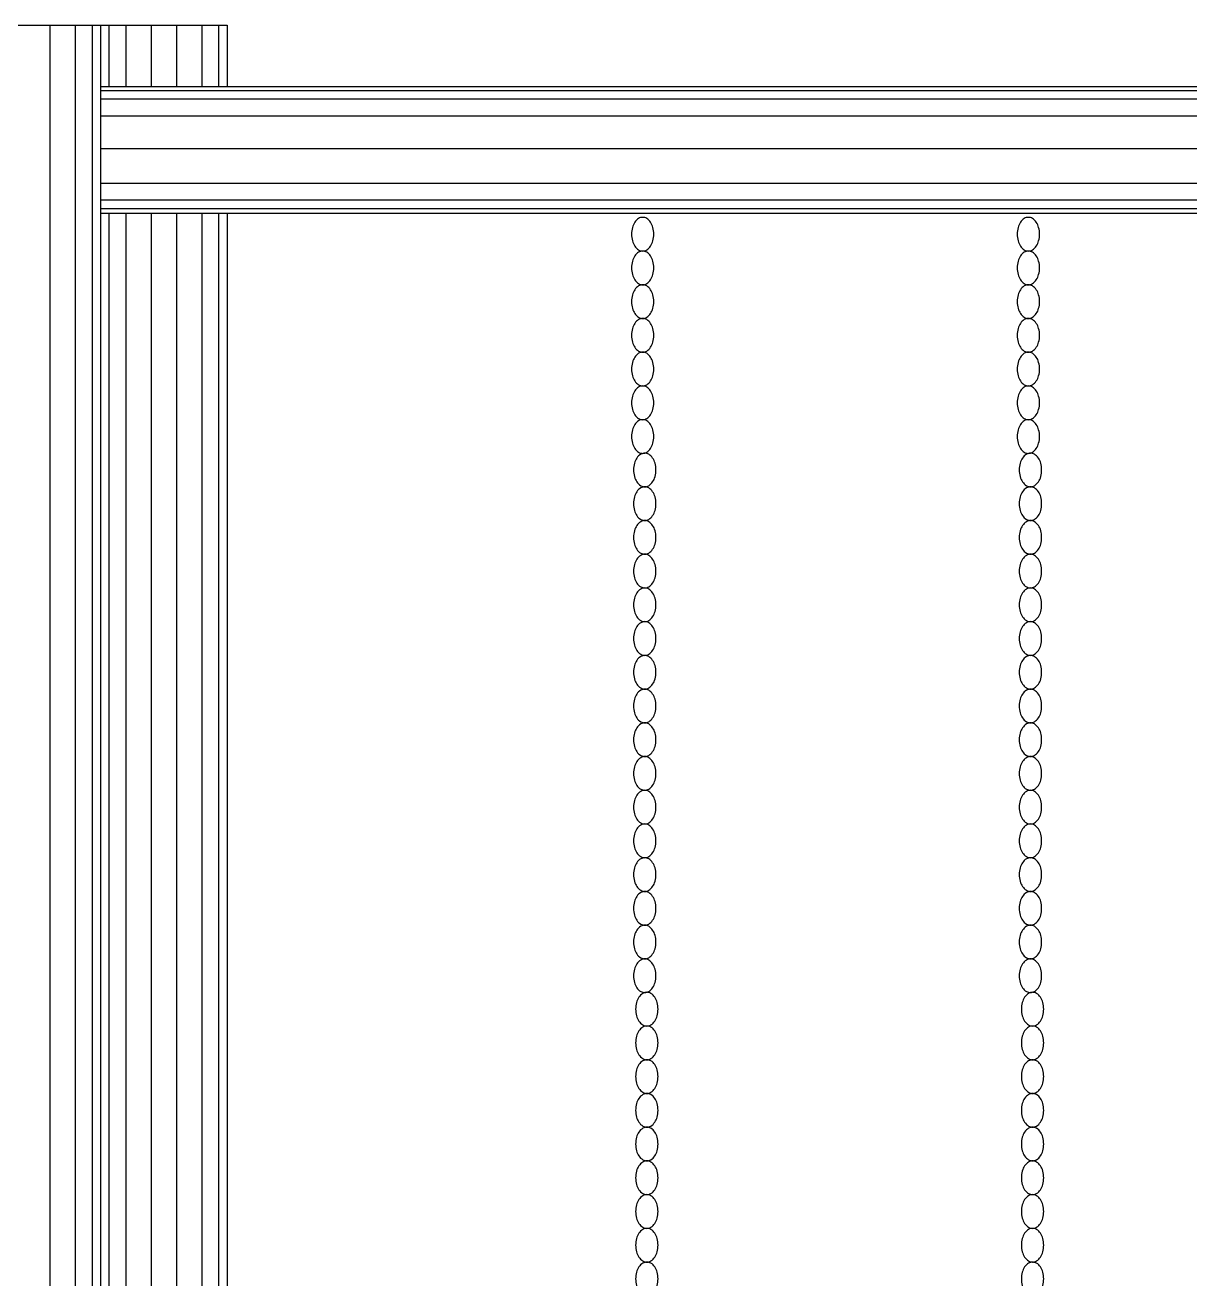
# Model space of a CAD drawing. Header units: millimetres. Extents: x 490 to 675, y -160 to -87.
# Drawn here: x 587.391 to 588.773, y -153.017 to -151.53 of the extents above; entities that cross this region are included whole.
import ezdxf

# ---------------------------------------------------------------- set-up
doc = ezdxf.new("R2010")
doc.units = ezdxf.units.MM
doc.header["$LTSCALE"] = 2.5
for name, color, linetype in [('ARQ_HAT', 8, 'Continuous'), ('ARQ_VISTA00', 8, 'Continuous'), ('ARQ_VISTA02', 2, 'Continuous')]:
    doc.layers.add(name, color=color, linetype=linetype)

msp = doc.modelspace()

# ---------------------------------------------------------------- linework, layer by layer
at = {"layer": 'ARQ_HAT'}
for p, q in [((587.4207, -151.5295), (587.4207, -154.3639)), ((587.4507, -151.5295), (587.4507, -154.3639)), ((587.4707, -151.5295), (587.4707, -154.3639)), ((587.4907, -151.5295), (587.4907, -151.6024)), ((587.5107, -151.5295), (587.5107, -151.6024)), ((587.5407, -151.5295), (587.5407, -151.6024)), ((587.5707, -151.5295), (587.5707, -151.6024)), ((587.6007, -151.5295), (587.6007, -151.6024)), ((587.6207, -151.5295), (587.6207, -151.6024)), ((590.1903, -151.6074), (587.4808, -151.6074)), ((590.1903, -151.6174), (587.4808, -151.6174)), ((590.1903, -151.6374), (587.4808, -151.6374)), ((590.1903, -151.6764), (587.4808, -151.6764)), ((590.1903, -151.7174), (587.4808, -151.7174)), ((590.1903, -151.7374), (587.4808, -151.7374)), ((590.1903, -151.7474), (587.4808, -151.7474)), ((587.4907, -151.7529), (587.4907, -154.3639)), ((587.5107, -151.7529), (587.5107, -154.3639)), ((587.5407, -151.7529), (587.5407, -154.3639)), ((587.5707, -151.7529), (587.5707, -154.3639)), ((587.6007, -151.7529), (587.6007, -154.3639)), ((587.6207, -151.7529), (587.6207, -154.3639))]:
    msp.add_line(p, q, dxfattribs=at)
at = {"layer": 'ARQ_VISTA00'}
for points in [[(588.1236, -151.7976, 0.140422), (588.1284, -151.7962, 0.107133), (588.133, -151.7917, 0.079572), (588.1358, -151.7855, 0.067159), (588.1369, -151.7776, 0.067159), (588.1358, -151.7696, 0.079572), (588.133, -151.7634, 0.107133), (588.1284, -151.7589, 0.140422), (588.1236, -151.7576, 0.140422), (588.1189, -151.7589, 0.107133), (588.1143, -151.7634, 0.079572), (588.1115, -151.7696, 0.067159), (588.1104, -151.7776, 0.067159), (588.1115, -151.7855, 0.079572), (588.1143, -151.7917, 0.107133), (588.1189, -151.7962, 0.140422)], [(588.5811, -151.7976, 0.140422), (588.5859, -151.7962, 0.107133), (588.5905, -151.7917, 0.079572), (588.5933, -151.7855, 0.067159), (588.5944, -151.7776, 0.067159), (588.5933, -151.7696, 0.079572), (588.5905, -151.7634, 0.107133), (588.5859, -151.7589, 0.140422), (588.5811, -151.7576, 0.140422), (588.5763, -151.7589, 0.107133), (588.5717, -151.7634, 0.079572), (588.5689, -151.7696, 0.067159), (588.5678, -151.7776, 0.067159), (588.5689, -151.7855, 0.079572), (588.5717, -151.7917, 0.107133), (588.5763, -151.7962, 0.140422)], [(588.1236, -151.8376, 0.140422), (588.1284, -151.8362, 0.107133), (588.133, -151.8317, 0.079572), (588.1358, -151.8255, 0.067159), (588.1369, -151.8176, 0.067159), (588.1358, -151.8096, 0.079572), (588.133, -151.8034, 0.107133), (588.1284, -151.7989, 0.140422), (588.1236, -151.7976, 0.140422), (588.1189, -151.7989, 0.107133), (588.1143, -151.8034, 0.079572), (588.1115, -151.8096, 0.067159), (588.1104, -151.8176, 0.067159), (588.1115, -151.8255, 0.079572), (588.1143, -151.8317, 0.107133), (588.1189, -151.8362, 0.140422)], [(588.5811, -151.8376, 0.140422), (588.5859, -151.8362, 0.107133), (588.5905, -151.8317, 0.079572), (588.5933, -151.8255, 0.067159), (588.5944, -151.8176, 0.067159), (588.5933, -151.8096, 0.079572), (588.5905, -151.8034, 0.107133), (588.5859, -151.7989, 0.140422), (588.5811, -151.7976, 0.140422), (588.5763, -151.7989, 0.107133), (588.5717, -151.8034, 0.079572), (588.5689, -151.8096, 0.067159), (588.5678, -151.8176, 0.067159), (588.5689, -151.8255, 0.079572), (588.5717, -151.8317, 0.107133), (588.5763, -151.8362, 0.140422)], [(588.1236, -151.8776, 0.140422), (588.1284, -151.8762, 0.107133), (588.133, -151.8717, 0.079572), (588.1358, -151.8655, 0.067159), (588.1369, -151.8576, 0.067159), (588.1358, -151.8496, 0.079572), (588.133, -151.8434, 0.107133), (588.1284, -151.8389, 0.140422), (588.1236, -151.8376, 0.140422), (588.1189, -151.8389, 0.107133), (588.1143, -151.8434, 0.079572), (588.1115, -151.8496, 0.067159), (588.1104, -151.8576, 0.067159), (588.1115, -151.8655, 0.079572), (588.1143, -151.8717, 0.107133), (588.1189, -151.8762, 0.140422)], [(588.5811, -151.8776, 0.140422), (588.5859, -151.8762, 0.107133), (588.5905, -151.8717, 0.079572), (588.5933, -151.8655, 0.067159), (588.5944, -151.8576, 0.067159), (588.5933, -151.8496, 0.079572), (588.5905, -151.8434, 0.107133), (588.5859, -151.8389, 0.140422), (588.5811, -151.8376, 0.140422), (588.5763, -151.8389, 0.107133), (588.5717, -151.8434, 0.079572), (588.5689, -151.8496, 0.067159), (588.5678, -151.8576, 0.067159), (588.5689, -151.8655, 0.079572), (588.5717, -151.8717, 0.107133), (588.5763, -151.8762, 0.140422)], [(588.1236, -151.9176, 0.140422), (588.1284, -151.9162, 0.107133), (588.133, -151.9117, 0.079572), (588.1358, -151.9055, 0.067159), (588.1369, -151.8976, 0.067159), (588.1358, -151.8896, 0.079572), (588.133, -151.8834, 0.107133), (588.1284, -151.8789, 0.140422), (588.1236, -151.8776, 0.140422), (588.1189, -151.8789, 0.107133), (588.1143, -151.8834, 0.079572), (588.1115, -151.8896, 0.067159), (588.1104, -151.8976, 0.067159), (588.1115, -151.9055, 0.079572), (588.1143, -151.9117, 0.107133), (588.1189, -151.9162, 0.140422)], [(588.5811, -151.9176, 0.140422), (588.5859, -151.9162, 0.107133), (588.5905, -151.9117, 0.079572), (588.5933, -151.9055, 0.067159), (588.5944, -151.8976, 0.067159), (588.5933, -151.8896, 0.079572), (588.5905, -151.8834, 0.107133), (588.5859, -151.8789, 0.140422), (588.5811, -151.8776, 0.140422), (588.5763, -151.8789, 0.107133), (588.5717, -151.8834, 0.079572), (588.5689, -151.8896, 0.067159), (588.5678, -151.8976, 0.067159), (588.5689, -151.9055, 0.079572), (588.5717, -151.9117, 0.107133), (588.5763, -151.9162, 0.140422)], [(588.1236, -151.9576, 0.140422), (588.1284, -151.9562, 0.107133), (588.133, -151.9517, 0.079572), (588.1358, -151.9455, 0.067159), (588.1369, -151.9376, 0.067159), (588.1358, -151.9296, 0.079572), (588.133, -151.9234, 0.107133), (588.1284, -151.9189, 0.140422), (588.1236, -151.9176, 0.140422), (588.1189, -151.9189, 0.107133), (588.1143, -151.9234, 0.079572), (588.1115, -151.9296, 0.067159), (588.1104, -151.9376, 0.067159), (588.1115, -151.9455, 0.079572), (588.1143, -151.9517, 0.107133), (588.1189, -151.9562, 0.140422)], [(588.5811, -151.9576, 0.140422), (588.5859, -151.9562, 0.107133), (588.5905, -151.9517, 0.079572), (588.5933, -151.9455, 0.067159), (588.5944, -151.9376, 0.067159), (588.5933, -151.9296, 0.079572), (588.5905, -151.9234, 0.107133), (588.5859, -151.9189, 0.140422), (588.5811, -151.9176, 0.140422), (588.5763, -151.9189, 0.107133), (588.5717, -151.9234, 0.079572), (588.5689, -151.9296, 0.067159), (588.5678, -151.9376, 0.067159), (588.5689, -151.9455, 0.079572), (588.5717, -151.9517, 0.107133), (588.5763, -151.9562, 0.140422)], [(588.1236, -151.9976, 0.140422), (588.1284, -151.9962, 0.107133), (588.133, -151.9917, 0.079572), (588.1358, -151.9855, 0.067159), (588.1369, -151.9776, 0.067159), (588.1358, -151.9696, 0.079572), (588.133, -151.9634, 0.107133), (588.1284, -151.9589, 0.140422), (588.1236, -151.9576, 0.140422), (588.1189, -151.9589, 0.107133), (588.1143, -151.9634, 0.079572), (588.1115, -151.9696, 0.067159), (588.1104, -151.9776, 0.067159), (588.1115, -151.9855, 0.079572), (588.1143, -151.9917, 0.107133), (588.1189, -151.9962, 0.140422)], [(588.5811, -151.9976, 0.140422), (588.5859, -151.9962, 0.107133), (588.5905, -151.9917, 0.079572), (588.5933, -151.9855, 0.067159), (588.5944, -151.9776, 0.067159), (588.5933, -151.9696, 0.079572), (588.5905, -151.9634, 0.107133), (588.5859, -151.9589, 0.140422), (588.5811, -151.9576, 0.140422), (588.5763, -151.9589, 0.107133), (588.5717, -151.9634, 0.079572), (588.5689, -151.9696, 0.067159), (588.5678, -151.9776, 0.067159), (588.5689, -151.9855, 0.079572), (588.5717, -151.9917, 0.107133), (588.5763, -151.9962, 0.140422)], [(588.1236, -152.0376, 0.140422), (588.1284, -152.0362, 0.107133), (588.133, -152.0317, 0.079572), (588.1358, -152.0255, 0.067159), (588.1369, -152.0176, 0.067159), (588.1358, -152.0096, 0.079572), (588.133, -152.0034, 0.107133), (588.1284, -151.9989, 0.140422), (588.1236, -151.9976, 0.140422), (588.1189, -151.9989, 0.107133), (588.1143, -152.0034, 0.079572), (588.1115, -152.0096, 0.067159), (588.1104, -152.0176, 0.067159), (588.1115, -152.0255, 0.079572), (588.1143, -152.0317, 0.107133), (588.1189, -152.0362, 0.140422)], [(588.5811, -152.0376, 0.140422), (588.5859, -152.0362, 0.107133), (588.5905, -152.0317, 0.079572), (588.5933, -152.0255, 0.067159), (588.5944, -152.0176, 0.067159), (588.5933, -152.0096, 0.079572), (588.5905, -152.0034, 0.107133), (588.5859, -151.9989, 0.140422), (588.5811, -151.9976, 0.140422), (588.5763, -151.9989, 0.107133), (588.5717, -152.0034, 0.079572), (588.5689, -152.0096, 0.067159), (588.5678, -152.0176, 0.067159), (588.5689, -152.0255, 0.079572), (588.5717, -152.0317, 0.107133), (588.5763, -152.0362, 0.140422)], [(588.1261, -152.0772, 0.140422), (588.1309, -152.0759, 0.107133), (588.1355, -152.0714, 0.079572), (588.1383, -152.0652, 0.067159), (588.1394, -152.0572, 0.067159), (588.1383, -152.0493, 0.079572), (588.1355, -152.0431, 0.107133), (588.1309, -152.0386, 0.140422), (588.1261, -152.0372, 0.140422), (588.1214, -152.0386, 0.107133), (588.1167, -152.0431, 0.079572), (588.1139, -152.0493, 0.067159), (588.1129, -152.0572, 0.067159), (588.1139, -152.0652, 0.079572), (588.1167, -152.0714, 0.107133), (588.1214, -152.0759, 0.140422)], [(588.5836, -152.0772, 0.140422), (588.5883, -152.0759, 0.107133), (588.593, -152.0714, 0.079572), (588.5958, -152.0652, 0.067159), (588.5968, -152.0572, 0.067159), (588.5958, -152.0493, 0.079572), (588.593, -152.0431, 0.107133), (588.5883, -152.0386, 0.140422), (588.5836, -152.0372, 0.140422), (588.5788, -152.0386, 0.107133), (588.5742, -152.0431, 0.079572), (588.5714, -152.0493, 0.067159), (588.5703, -152.0572, 0.067159), (588.5714, -152.0652, 0.079572), (588.5742, -152.0714, 0.107133), (588.5788, -152.0759, 0.140422)], [(588.1261, -152.1172, 0.140422), (588.1309, -152.1159, 0.107133), (588.1355, -152.1114, 0.079572), (588.1383, -152.1052, 0.067159), (588.1394, -152.0972, 0.067159), (588.1383, -152.0893, 0.079572), (588.1355, -152.0831, 0.107133), (588.1309, -152.0786, 0.140422), (588.1261, -152.0772, 0.140422), (588.1214, -152.0786, 0.107133), (588.1167, -152.0831, 0.079572), (588.1139, -152.0893, 0.067159), (588.1129, -152.0972, 0.067159), (588.1139, -152.1052, 0.079572), (588.1167, -152.1114, 0.107133), (588.1214, -152.1159, 0.140422)], [(588.5836, -152.1172, 0.140422), (588.5883, -152.1159, 0.107133), (588.593, -152.1114, 0.079572), (588.5958, -152.1052, 0.067159), (588.5968, -152.0972, 0.067159), (588.5958, -152.0893, 0.079572), (588.593, -152.0831, 0.107133), (588.5883, -152.0786, 0.140422), (588.5836, -152.0772, 0.140422), (588.5788, -152.0786, 0.107133), (588.5742, -152.0831, 0.079572), (588.5714, -152.0893, 0.067159), (588.5703, -152.0972, 0.067159), (588.5714, -152.1052, 0.079572), (588.5742, -152.1114, 0.107133), (588.5788, -152.1159, 0.140422)], [(588.1261, -152.1572, 0.140422), (588.1309, -152.1559, 0.107133), (588.1355, -152.1514, 0.079572), (588.1383, -152.1452, 0.067159), (588.1394, -152.1372, 0.067159), (588.1383, -152.1293, 0.079572), (588.1355, -152.1231, 0.107133), (588.1309, -152.1186, 0.140422), (588.1261, -152.1172, 0.140422), (588.1214, -152.1186, 0.107133), (588.1167, -152.1231, 0.079572), (588.1139, -152.1293, 0.067159), (588.1129, -152.1372, 0.067159), (588.1139, -152.1452, 0.079572), (588.1167, -152.1514, 0.107133), (588.1214, -152.1559, 0.140422)], [(588.5836, -152.1572, 0.140422), (588.5883, -152.1559, 0.107133), (588.593, -152.1514, 0.079572), (588.5958, -152.1452, 0.067159), (588.5968, -152.1372, 0.067159), (588.5958, -152.1293, 0.079572), (588.593, -152.1231, 0.107133), (588.5883, -152.1186, 0.140422), (588.5836, -152.1172, 0.140422), (588.5788, -152.1186, 0.107133), (588.5742, -152.1231, 0.079572), (588.5714, -152.1293, 0.067159), (588.5703, -152.1372, 0.067159), (588.5714, -152.1452, 0.079572), (588.5742, -152.1514, 0.107133), (588.5788, -152.1559, 0.140422)], [(588.1261, -152.1972, 0.140422), (588.1309, -152.1959, 0.107133), (588.1355, -152.1914, 0.079572), (588.1383, -152.1852, 0.067159), (588.1394, -152.1772, 0.067159), (588.1383, -152.1693, 0.079572), (588.1355, -152.1631, 0.107133), (588.1309, -152.1586, 0.140422), (588.1261, -152.1572, 0.140422), (588.1214, -152.1586, 0.107133), (588.1167, -152.1631, 0.079572), (588.1139, -152.1693, 0.067159), (588.1129, -152.1772, 0.067159), (588.1139, -152.1852, 0.079572), (588.1167, -152.1914, 0.107133), (588.1214, -152.1959, 0.140422)], [(588.5836, -152.1972, 0.140422), (588.5883, -152.1959, 0.107133), (588.593, -152.1914, 0.079572), (588.5958, -152.1852, 0.067159), (588.5968, -152.1772, 0.067159), (588.5958, -152.1693, 0.079572), (588.593, -152.1631, 0.107133), (588.5883, -152.1586, 0.140422), (588.5836, -152.1572, 0.140422), (588.5788, -152.1586, 0.107133), (588.5742, -152.1631, 0.079572), (588.5714, -152.1693, 0.067159), (588.5703, -152.1772, 0.067159), (588.5714, -152.1852, 0.079572), (588.5742, -152.1914, 0.107133), (588.5788, -152.1959, 0.140422)], [(588.1261, -152.2372, 0.140422), (588.1309, -152.2359, 0.107133), (588.1355, -152.2314, 0.079572), (588.1383, -152.2252, 0.067159), (588.1394, -152.2172, 0.067159), (588.1383, -152.2093, 0.079572), (588.1355, -152.2031, 0.107133), (588.1309, -152.1986, 0.140422), (588.1261, -152.1972, 0.140422), (588.1214, -152.1986, 0.107133), (588.1167, -152.2031, 0.079572), (588.1139, -152.2093, 0.067159), (588.1129, -152.2172, 0.067159), (588.1139, -152.2252, 0.079572), (588.1167, -152.2314, 0.107133), (588.1214, -152.2359, 0.140422)], [(588.5836, -152.2372, 0.140422), (588.5883, -152.2359, 0.107133), (588.593, -152.2314, 0.079572), (588.5958, -152.2252, 0.067159), (588.5968, -152.2172, 0.067159), (588.5958, -152.2093, 0.079572), (588.593, -152.2031, 0.107133), (588.5883, -152.1986, 0.140422), (588.5836, -152.1972, 0.140422), (588.5788, -152.1986, 0.107133), (588.5742, -152.2031, 0.079572), (588.5714, -152.2093, 0.067159), (588.5703, -152.2172, 0.067159), (588.5714, -152.2252, 0.079572), (588.5742, -152.2314, 0.107133), (588.5788, -152.2359, 0.140422)], [(588.1261, -152.2772, 0.140422), (588.1309, -152.2759, 0.107133), (588.1355, -152.2714, 0.079572), (588.1383, -152.2652, 0.067159), (588.1394, -152.2572, 0.067159), (588.1383, -152.2493, 0.079572), (588.1355, -152.2431, 0.107133), (588.1309, -152.2386, 0.140422), (588.1261, -152.2372, 0.140422), (588.1214, -152.2386, 0.107133), (588.1167, -152.2431, 0.079572), (588.1139, -152.2493, 0.067159), (588.1129, -152.2572, 0.067159), (588.1139, -152.2652, 0.079572), (588.1167, -152.2714, 0.107133), (588.1214, -152.2759, 0.140422)], [(588.5836, -152.2772, 0.140422), (588.5883, -152.2759, 0.107133), (588.593, -152.2714, 0.079572), (588.5958, -152.2652, 0.067159), (588.5968, -152.2572, 0.067159), (588.5958, -152.2493, 0.079572), (588.593, -152.2431, 0.107133), (588.5883, -152.2386, 0.140422), (588.5836, -152.2372, 0.140422), (588.5788, -152.2386, 0.107133), (588.5742, -152.2431, 0.079572), (588.5714, -152.2493, 0.067159), (588.5703, -152.2572, 0.067159), (588.5714, -152.2652, 0.079572), (588.5742, -152.2714, 0.107133), (588.5788, -152.2759, 0.140422)], [(588.1261, -152.3172, 0.140422), (588.1309, -152.3159, 0.107133), (588.1355, -152.3114, 0.079572), (588.1383, -152.3052, 0.067159), (588.1394, -152.2972, 0.067159), (588.1383, -152.2893, 0.079572), (588.1355, -152.2831, 0.107133), (588.1309, -152.2786, 0.140422), (588.1261, -152.2772, 0.140422), (588.1214, -152.2786, 0.107133), (588.1167, -152.2831, 0.079572), (588.1139, -152.2893, 0.067159), (588.1129, -152.2972, 0.067159), (588.1139, -152.3052, 0.079572), (588.1167, -152.3114, 0.107133), (588.1214, -152.3159, 0.140422)], [(588.5836, -152.3172, 0.140422), (588.5883, -152.3159, 0.107133), (588.593, -152.3114, 0.079572), (588.5958, -152.3052, 0.067159), (588.5968, -152.2972, 0.067159), (588.5958, -152.2893, 0.079572), (588.593, -152.2831, 0.107133), (588.5883, -152.2786, 0.140422), (588.5836, -152.2772, 0.140422), (588.5788, -152.2786, 0.107133), (588.5742, -152.2831, 0.079572), (588.5714, -152.2893, 0.067159), (588.5703, -152.2972, 0.067159), (588.5714, -152.3052, 0.079572), (588.5742, -152.3114, 0.107133), (588.5788, -152.3159, 0.140422)], [(588.1261, -152.3572, 0.140422), (588.1309, -152.3559, 0.107133), (588.1355, -152.3514, 0.079572), (588.1383, -152.3452, 0.067159), (588.1394, -152.3372, 0.067159), (588.1383, -152.3293, 0.079572), (588.1355, -152.3231, 0.107133), (588.1309, -152.3186, 0.140422), (588.1261, -152.3172, 0.140422), (588.1214, -152.3186, 0.107133), (588.1167, -152.3231, 0.079572), (588.1139, -152.3293, 0.067159), (588.1129, -152.3372, 0.067159), (588.1139, -152.3452, 0.079572), (588.1167, -152.3514, 0.107133), (588.1214, -152.3559, 0.140422)], [(588.5836, -152.3572, 0.140422), (588.5883, -152.3559, 0.107133), (588.593, -152.3514, 0.079572), (588.5958, -152.3452, 0.067159), (588.5968, -152.3372, 0.067159), (588.5958, -152.3293, 0.079572), (588.593, -152.3231, 0.107133), (588.5883, -152.3186, 0.140422), (588.5836, -152.3172, 0.140422), (588.5788, -152.3186, 0.107133), (588.5742, -152.3231, 0.079572), (588.5714, -152.3293, 0.067159), (588.5703, -152.3372, 0.067159), (588.5714, -152.3452, 0.079572), (588.5742, -152.3514, 0.107133), (588.5788, -152.3559, 0.140422)], [(588.1261, -152.3972, 0.140422), (588.1309, -152.3959, 0.107133), (588.1355, -152.3914, 0.079572), (588.1383, -152.3852, 0.067159), (588.1394, -152.3772, 0.067159), (588.1383, -152.3693, 0.079572), (588.1355, -152.3631, 0.107133), (588.1309, -152.3586, 0.140422), (588.1261, -152.3572, 0.140422), (588.1214, -152.3586, 0.107133), (588.1167, -152.3631, 0.079572), (588.1139, -152.3693, 0.067159), (588.1129, -152.3772, 0.067159), (588.1139, -152.3852, 0.079572), (588.1167, -152.3914, 0.107133), (588.1214, -152.3959, 0.140422)], [(588.5836, -152.3972, 0.140422), (588.5883, -152.3959, 0.107133), (588.593, -152.3914, 0.079572), (588.5958, -152.3852, 0.067159), (588.5968, -152.3772, 0.067159), (588.5958, -152.3693, 0.079572), (588.593, -152.3631, 0.107133), (588.5883, -152.3586, 0.140422), (588.5836, -152.3572, 0.140422), (588.5788, -152.3586, 0.107133), (588.5742, -152.3631, 0.079572), (588.5714, -152.3693, 0.067159), (588.5703, -152.3772, 0.067159), (588.5714, -152.3852, 0.079572), (588.5742, -152.3914, 0.107133), (588.5788, -152.3959, 0.140422)], [(588.1261, -152.4372, 0.140422), (588.1309, -152.4359, 0.107133), (588.1355, -152.4314, 0.079572), (588.1383, -152.4252, 0.067159), (588.1394, -152.4172, 0.067159), (588.1383, -152.4093, 0.079572), (588.1355, -152.4031, 0.107133), (588.1309, -152.3986, 0.140422), (588.1261, -152.3972, 0.140422), (588.1214, -152.3986, 0.107133), (588.1167, -152.4031, 0.079572), (588.1139, -152.4093, 0.067159), (588.1129, -152.4172, 0.067159), (588.1139, -152.4252, 0.079572), (588.1167, -152.4314, 0.107133), (588.1214, -152.4359, 0.140422)], [(588.5836, -152.4372, 0.140422), (588.5883, -152.4359, 0.107133), (588.593, -152.4314, 0.079572), (588.5958, -152.4252, 0.067159), (588.5968, -152.4172, 0.067159), (588.5958, -152.4093, 0.079572), (588.593, -152.4031, 0.107133), (588.5883, -152.3986, 0.140422), (588.5836, -152.3972, 0.140422), (588.5788, -152.3986, 0.107133), (588.5742, -152.4031, 0.079572), (588.5714, -152.4093, 0.067159), (588.5703, -152.4172, 0.067159), (588.5714, -152.4252, 0.079572), (588.5742, -152.4314, 0.107133), (588.5788, -152.4359, 0.140422)], [(588.1261, -152.4772, 0.140422), (588.1309, -152.4759, 0.107133), (588.1355, -152.4714, 0.079572), (588.1383, -152.4652, 0.067159), (588.1394, -152.4572, 0.067159), (588.1383, -152.4493, 0.079572), (588.1355, -152.4431, 0.107133), (588.1309, -152.4386, 0.140422), (588.1261, -152.4372, 0.140422), (588.1214, -152.4386, 0.107133), (588.1167, -152.4431, 0.079572), (588.1139, -152.4493, 0.067159), (588.1129, -152.4572, 0.067159), (588.1139, -152.4652, 0.079572), (588.1167, -152.4714, 0.107133), (588.1214, -152.4759, 0.140422)], [(588.5836, -152.4772, 0.140422), (588.5883, -152.4759, 0.107133), (588.593, -152.4714, 0.079572), (588.5958, -152.4652, 0.067159), (588.5968, -152.4572, 0.067159), (588.5958, -152.4493, 0.079572), (588.593, -152.4431, 0.107133), (588.5883, -152.4386, 0.140422), (588.5836, -152.4372, 0.140422), (588.5788, -152.4386, 0.107133), (588.5742, -152.4431, 0.079572), (588.5714, -152.4493, 0.067159), (588.5703, -152.4572, 0.067159), (588.5714, -152.4652, 0.079572), (588.5742, -152.4714, 0.107133), (588.5788, -152.4759, 0.140422)], [(588.1261, -152.5172, 0.140422), (588.1309, -152.5159, 0.107133), (588.1355, -152.5114, 0.079572), (588.1383, -152.5052, 0.067159), (588.1394, -152.4972, 0.067159), (588.1383, -152.4893, 0.079572), (588.1355, -152.4831, 0.107133), (588.1309, -152.4786, 0.140422), (588.1261, -152.4772, 0.140422), (588.1214, -152.4786, 0.107133), (588.1167, -152.4831, 0.079572), (588.1139, -152.4893, 0.067159), (588.1129, -152.4972, 0.067159), (588.1139, -152.5052, 0.079572), (588.1167, -152.5114, 0.107133), (588.1214, -152.5159, 0.140422)], [(588.5836, -152.5172, 0.140422), (588.5883, -152.5159, 0.107133), (588.593, -152.5114, 0.079572), (588.5958, -152.5052, 0.067159), (588.5968, -152.4972, 0.067159), (588.5958, -152.4893, 0.079572), (588.593, -152.4831, 0.107133), (588.5883, -152.4786, 0.140422), (588.5836, -152.4772, 0.140422), (588.5788, -152.4786, 0.107133), (588.5742, -152.4831, 0.079572), (588.5714, -152.4893, 0.067159), (588.5703, -152.4972, 0.067159), (588.5714, -152.5052, 0.079572), (588.5742, -152.5114, 0.107133), (588.5788, -152.5159, 0.140422)], [(588.1261, -152.5572, 0.140422), (588.1309, -152.5559, 0.107133), (588.1355, -152.5514, 0.079572), (588.1383, -152.5452, 0.067159), (588.1394, -152.5372, 0.067159), (588.1383, -152.5293, 0.079572), (588.1355, -152.5231, 0.107133), (588.1309, -152.5186, 0.140422), (588.1261, -152.5172, 0.140422), (588.1214, -152.5186, 0.107133), (588.1167, -152.5231, 0.079572), (588.1139, -152.5293, 0.067159), (588.1129, -152.5372, 0.067159), (588.1139, -152.5452, 0.079572), (588.1167, -152.5514, 0.107133), (588.1214, -152.5559, 0.140422)], [(588.5836, -152.5572, 0.140422), (588.5883, -152.5559, 0.107133), (588.593, -152.5514, 0.079572), (588.5958, -152.5452, 0.067159), (588.5968, -152.5372, 0.067159), (588.5958, -152.5293, 0.079572), (588.593, -152.5231, 0.107133), (588.5883, -152.5186, 0.140422), (588.5836, -152.5172, 0.140422), (588.5788, -152.5186, 0.107133), (588.5742, -152.5231, 0.079572), (588.5714, -152.5293, 0.067159), (588.5703, -152.5372, 0.067159), (588.5714, -152.5452, 0.079572), (588.5742, -152.5514, 0.107133), (588.5788, -152.5559, 0.140422)], [(588.1261, -152.5972, 0.140422), (588.1309, -152.5959, 0.107133), (588.1355, -152.5914, 0.079572), (588.1383, -152.5852, 0.067159), (588.1394, -152.5772, 0.067159), (588.1383, -152.5693, 0.079572), (588.1355, -152.5631, 0.107133), (588.1309, -152.5586, 0.140422), (588.1261, -152.5572, 0.140422), (588.1214, -152.5586, 0.107133), (588.1167, -152.5631, 0.079572), (588.1139, -152.5693, 0.067159), (588.1129, -152.5772, 0.067159), (588.1139, -152.5852, 0.079572), (588.1167, -152.5914, 0.107133), (588.1214, -152.5959, 0.140422)], [(588.5836, -152.5972, 0.140422), (588.5883, -152.5959, 0.107133), (588.593, -152.5914, 0.079572), (588.5958, -152.5852, 0.067159), (588.5968, -152.5772, 0.067159), (588.5958, -152.5693, 0.079572), (588.593, -152.5631, 0.107133), (588.5883, -152.5586, 0.140422), (588.5836, -152.5572, 0.140422), (588.5788, -152.5586, 0.107133), (588.5742, -152.5631, 0.079572), (588.5714, -152.5693, 0.067159), (588.5703, -152.5772, 0.067159), (588.5714, -152.5852, 0.079572), (588.5742, -152.5914, 0.107133), (588.5788, -152.5959, 0.140422)], [(588.1261, -152.6372, 0.140422), (588.1309, -152.6359, 0.107133), (588.1355, -152.6314, 0.079572), (588.1383, -152.6252, 0.067159), (588.1394, -152.6172, 0.067159), (588.1383, -152.6093, 0.079572), (588.1355, -152.6031, 0.107133), (588.1309, -152.5986, 0.140422), (588.1261, -152.5972, 0.140422), (588.1214, -152.5986, 0.107133), (588.1167, -152.6031, 0.079572), (588.1139, -152.6093, 0.067159), (588.1129, -152.6172, 0.067159), (588.1139, -152.6252, 0.079572), (588.1167, -152.6314, 0.107133), (588.1214, -152.6359, 0.140422)], [(588.5836, -152.6372, 0.140422), (588.5883, -152.6359, 0.107133), (588.593, -152.6314, 0.079572), (588.5958, -152.6252, 0.067159), (588.5968, -152.6172, 0.067159), (588.5958, -152.6093, 0.079572), (588.593, -152.6031, 0.107133), (588.5883, -152.5986, 0.140422), (588.5836, -152.5972, 0.140422), (588.5788, -152.5986, 0.107133), (588.5742, -152.6031, 0.079572), (588.5714, -152.6093, 0.067159), (588.5703, -152.6172, 0.067159), (588.5714, -152.6252, 0.079572), (588.5742, -152.6314, 0.107133), (588.5788, -152.6359, 0.140422)], [(588.1261, -152.6772, 0.140422), (588.1309, -152.6759, 0.107133), (588.1355, -152.6714, 0.079572), (588.1383, -152.6652, 0.067159), (588.1394, -152.6572, 0.067159), (588.1383, -152.6493, 0.079572), (588.1355, -152.6431, 0.107133), (588.1309, -152.6386, 0.140422), (588.1261, -152.6372, 0.140422), (588.1214, -152.6386, 0.107133), (588.1167, -152.6431, 0.079572), (588.1139, -152.6493, 0.067159), (588.1129, -152.6572, 0.067159), (588.1139, -152.6652, 0.079572), (588.1167, -152.6714, 0.107133), (588.1214, -152.6759, 0.140422)], [(588.5836, -152.6772, 0.140422), (588.5883, -152.6759, 0.107133), (588.593, -152.6714, 0.079572), (588.5958, -152.6652, 0.067159), (588.5968, -152.6572, 0.067159), (588.5958, -152.6493, 0.079572), (588.593, -152.6431, 0.107133), (588.5883, -152.6386, 0.140422), (588.5836, -152.6372, 0.140422), (588.5788, -152.6386, 0.107133), (588.5742, -152.6431, 0.079572), (588.5714, -152.6493, 0.067159), (588.5703, -152.6572, 0.067159), (588.5714, -152.6652, 0.079572), (588.5742, -152.6714, 0.107133), (588.5788, -152.6759, 0.140422)], [(588.1286, -152.7169, 0.140422), (588.1334, -152.7155, 0.107133), (588.138, -152.711, 0.079572), (588.1408, -152.7048, 0.067159), (588.1419, -152.6969, 0.067159), (588.1408, -152.6889, 0.079572), (588.138, -152.6827, 0.107133), (588.1334, -152.6782, 0.140422), (588.1286, -152.6769, 0.140422), (588.1238, -152.6782, 0.107133), (588.1192, -152.6827, 0.079572), (588.1164, -152.6889, 0.067159), (588.1153, -152.6969, 0.067159), (588.1164, -152.7048, 0.079572), (588.1192, -152.711, 0.107133), (588.1238, -152.7155, 0.140422)], [(588.586, -152.7169, 0.140422), (588.5908, -152.7155, 0.107133), (588.5954, -152.711, 0.079572), (588.5982, -152.7048, 0.067159), (588.5993, -152.6969, 0.067159), (588.5982, -152.6889, 0.079572), (588.5954, -152.6827, 0.107133), (588.5908, -152.6782, 0.140422), (588.586, -152.6769, 0.140422), (588.5813, -152.6782, 0.107133), (588.5767, -152.6827, 0.079572), (588.5739, -152.6889, 0.067159), (588.5728, -152.6969, 0.067159), (588.5739, -152.7048, 0.079572), (588.5767, -152.711, 0.107133), (588.5813, -152.7155, 0.140422)], [(588.1286, -152.7569, 0.140422), (588.1334, -152.7555, 0.107133), (588.138, -152.751, 0.079572), (588.1408, -152.7448, 0.067159), (588.1419, -152.7369, 0.067159), (588.1408, -152.7289, 0.079572), (588.138, -152.7227, 0.107133), (588.1334, -152.7182, 0.140422), (588.1286, -152.7169, 0.140422), (588.1238, -152.7182, 0.107133), (588.1192, -152.7227, 0.079572), (588.1164, -152.7289, 0.067159), (588.1153, -152.7369, 0.067159), (588.1164, -152.7448, 0.079572), (588.1192, -152.751, 0.107133), (588.1238, -152.7555, 0.140422)], [(588.586, -152.7569, 0.140422), (588.5908, -152.7555, 0.107133), (588.5954, -152.751, 0.079572), (588.5982, -152.7448, 0.067159), (588.5993, -152.7369, 0.067159), (588.5982, -152.7289, 0.079572), (588.5954, -152.7227, 0.107133), (588.5908, -152.7182, 0.140422), (588.586, -152.7169, 0.140422), (588.5813, -152.7182, 0.107133), (588.5767, -152.7227, 0.079572), (588.5739, -152.7289, 0.067159), (588.5728, -152.7369, 0.067159), (588.5739, -152.7448, 0.079572), (588.5767, -152.751, 0.107133), (588.5813, -152.7555, 0.140422)], [(588.1286, -152.7969, 0.140422), (588.1334, -152.7955, 0.107133), (588.138, -152.791, 0.079572), (588.1408, -152.7848, 0.067159), (588.1419, -152.7769, 0.067159), (588.1408, -152.7689, 0.079572), (588.138, -152.7627, 0.107133), (588.1334, -152.7582, 0.140422), (588.1286, -152.7569, 0.140422), (588.1238, -152.7582, 0.107133), (588.1192, -152.7627, 0.079572), (588.1164, -152.7689, 0.067159), (588.1153, -152.7769, 0.067159), (588.1164, -152.7848, 0.079572), (588.1192, -152.791, 0.107133), (588.1238, -152.7955, 0.140422)], [(588.586, -152.7969, 0.140422), (588.5908, -152.7955, 0.107133), (588.5954, -152.791, 0.079572), (588.5982, -152.7848, 0.067159), (588.5993, -152.7769, 0.067159), (588.5982, -152.7689, 0.079572), (588.5954, -152.7627, 0.107133), (588.5908, -152.7582, 0.140422), (588.586, -152.7569, 0.140422), (588.5813, -152.7582, 0.107133), (588.5767, -152.7627, 0.079572), (588.5739, -152.7689, 0.067159), (588.5728, -152.7769, 0.067159), (588.5739, -152.7848, 0.079572), (588.5767, -152.791, 0.107133), (588.5813, -152.7955, 0.140422)], [(588.1286, -152.8369, 0.140422), (588.1334, -152.8355, 0.107133), (588.138, -152.831, 0.079572), (588.1408, -152.8248, 0.067159), (588.1419, -152.8169, 0.067159), (588.1408, -152.8089, 0.079572), (588.138, -152.8027, 0.107133), (588.1334, -152.7982, 0.140422), (588.1286, -152.7969, 0.140422), (588.1238, -152.7982, 0.107133), (588.1192, -152.8027, 0.079572), (588.1164, -152.8089, 0.067159), (588.1153, -152.8169, 0.067159), (588.1164, -152.8248, 0.079572), (588.1192, -152.831, 0.107133), (588.1238, -152.8355, 0.140422)], [(588.586, -152.8369, 0.140422), (588.5908, -152.8355, 0.107133), (588.5954, -152.831, 0.079572), (588.5982, -152.8248, 0.067159), (588.5993, -152.8169, 0.067159), (588.5982, -152.8089, 0.079572), (588.5954, -152.8027, 0.107133), (588.5908, -152.7982, 0.140422), (588.586, -152.7969, 0.140422), (588.5813, -152.7982, 0.107133), (588.5767, -152.8027, 0.079572), (588.5739, -152.8089, 0.067159), (588.5728, -152.8169, 0.067159), (588.5739, -152.8248, 0.079572), (588.5767, -152.831, 0.107133), (588.5813, -152.8355, 0.140422)], [(588.1286, -152.8769, 0.140422), (588.1334, -152.8755, 0.107133), (588.138, -152.871, 0.079572), (588.1408, -152.8648, 0.067159), (588.1419, -152.8569, 0.067159), (588.1408, -152.8489, 0.079572), (588.138, -152.8427, 0.107133), (588.1334, -152.8382, 0.140422), (588.1286, -152.8369, 0.140422), (588.1238, -152.8382, 0.107133), (588.1192, -152.8427, 0.079572), (588.1164, -152.8489, 0.067159), (588.1153, -152.8569, 0.067159), (588.1164, -152.8648, 0.079572), (588.1192, -152.871, 0.107133), (588.1238, -152.8755, 0.140422)], [(588.586, -152.8769, 0.140422), (588.5908, -152.8755, 0.107133), (588.5954, -152.871, 0.079572), (588.5982, -152.8648, 0.067159), (588.5993, -152.8569, 0.067159), (588.5982, -152.8489, 0.079572), (588.5954, -152.8427, 0.107133), (588.5908, -152.8382, 0.140422), (588.586, -152.8369, 0.140422), (588.5813, -152.8382, 0.107133), (588.5767, -152.8427, 0.079572), (588.5739, -152.8489, 0.067159), (588.5728, -152.8569, 0.067159), (588.5739, -152.8648, 0.079572), (588.5767, -152.871, 0.107133), (588.5813, -152.8755, 0.140422)], [(588.1286, -152.9169, 0.140422), (588.1334, -152.9155, 0.107133), (588.138, -152.911, 0.079572), (588.1408, -152.9048, 0.067159), (588.1419, -152.8969, 0.067159), (588.1408, -152.8889, 0.079572), (588.138, -152.8827, 0.107133), (588.1334, -152.8782, 0.140422), (588.1286, -152.8769, 0.140422), (588.1238, -152.8782, 0.107133), (588.1192, -152.8827, 0.079572), (588.1164, -152.8889, 0.067159), (588.1153, -152.8969, 0.067159), (588.1164, -152.9048, 0.079572), (588.1192, -152.911, 0.107133), (588.1238, -152.9155, 0.140422)], [(588.586, -152.9169, 0.140422), (588.5908, -152.9155, 0.107133), (588.5954, -152.911, 0.079572), (588.5982, -152.9048, 0.067159), (588.5993, -152.8969, 0.067159), (588.5982, -152.8889, 0.079572), (588.5954, -152.8827, 0.107133), (588.5908, -152.8782, 0.140422), (588.586, -152.8769, 0.140422), (588.5813, -152.8782, 0.107133), (588.5767, -152.8827, 0.079572), (588.5739, -152.8889, 0.067159), (588.5728, -152.8969, 0.067159), (588.5739, -152.9048, 0.079572), (588.5767, -152.911, 0.107133), (588.5813, -152.9155, 0.140422)], [(588.1286, -152.9569, 0.140422), (588.1334, -152.9555, 0.107133), (588.138, -152.951, 0.079572), (588.1408, -152.9448, 0.067159), (588.1419, -152.9369, 0.067159), (588.1408, -152.9289, 0.079572), (588.138, -152.9227, 0.107133), (588.1334, -152.9182, 0.140422), (588.1286, -152.9169, 0.140422), (588.1238, -152.9182, 0.107133), (588.1192, -152.9227, 0.079572), (588.1164, -152.9289, 0.067159), (588.1153, -152.9369, 0.067159), (588.1164, -152.9448, 0.079572), (588.1192, -152.951, 0.107133), (588.1238, -152.9555, 0.140422)], [(588.586, -152.9569, 0.140422), (588.5908, -152.9555, 0.107133), (588.5954, -152.951, 0.079572), (588.5982, -152.9448, 0.067159), (588.5993, -152.9369, 0.067159), (588.5982, -152.9289, 0.079572), (588.5954, -152.9227, 0.107133), (588.5908, -152.9182, 0.140422), (588.586, -152.9169, 0.140422), (588.5813, -152.9182, 0.107133), (588.5767, -152.9227, 0.079572), (588.5739, -152.9289, 0.067159), (588.5728, -152.9369, 0.067159), (588.5739, -152.9448, 0.079572), (588.5767, -152.951, 0.107133), (588.5813, -152.9555, 0.140422)], [(588.1286, -152.9969, 0.140422), (588.1334, -152.9955, 0.107133), (588.138, -152.991, 0.079572), (588.1408, -152.9848, 0.067159), (588.1419, -152.9769, 0.067159), (588.1408, -152.9689, 0.079572), (588.138, -152.9627, 0.107133), (588.1334, -152.9582, 0.140422), (588.1286, -152.9569, 0.140422), (588.1238, -152.9582, 0.107133), (588.1192, -152.9627, 0.079572), (588.1164, -152.9689, 0.067159), (588.1153, -152.9769, 0.067159), (588.1164, -152.9848, 0.079572), (588.1192, -152.991, 0.107133), (588.1238, -152.9955, 0.140422)], [(588.586, -152.9969, 0.140422), (588.5908, -152.9955, 0.107133), (588.5954, -152.991, 0.079572), (588.5982, -152.9848, 0.067159), (588.5993, -152.9769, 0.067159), (588.5982, -152.9689, 0.079572), (588.5954, -152.9627, 0.107133), (588.5908, -152.9582, 0.140422), (588.586, -152.9569, 0.140422), (588.5813, -152.9582, 0.107133), (588.5767, -152.9627, 0.079572), (588.5739, -152.9689, 0.067159), (588.5728, -152.9769, 0.067159), (588.5739, -152.9848, 0.079572), (588.5767, -152.991, 0.107133), (588.5813, -152.9955, 0.140422)], [(588.1286, -153.0369, 0.140422), (588.1334, -153.0355, 0.107133), (588.138, -153.031, 0.079572), (588.1408, -153.0248, 0.067159), (588.1419, -153.0169, 0.067159), (588.1408, -153.0089, 0.079572), (588.138, -153.0027, 0.107133), (588.1334, -152.9982, 0.140422), (588.1286, -152.9969, 0.140422), (588.1238, -152.9982, 0.107133), (588.1192, -153.0027, 0.079572), (588.1164, -153.0089, 0.067159), (588.1153, -153.0169, 0.067159), (588.1164, -153.0248, 0.079572), (588.1192, -153.031, 0.107133), (588.1238, -153.0355, 0.140422)], [(588.586, -153.0369, 0.140422), (588.5908, -153.0355, 0.107133), (588.5954, -153.031, 0.079572), (588.5982, -153.0248, 0.067159), (588.5993, -153.0169, 0.067159), (588.5982, -153.0089, 0.079572), (588.5954, -153.0027, 0.107133), (588.5908, -152.9982, 0.140422), (588.586, -152.9969, 0.140422), (588.5813, -152.9982, 0.107133), (588.5767, -153.0027, 0.079572), (588.5739, -153.0089, 0.067159), (588.5728, -153.0169, 0.067159), (588.5739, -153.0248, 0.079572), (588.5767, -153.031, 0.107133), (588.5813, -153.0355, 0.140422)]]:
    msp.add_lwpolyline(points, format="xyb", close=True, dxfattribs=at)
at = {"layer": 'ARQ_VISTA02'}
for p, q in [((587.3307, -151.5295), (587.4808, -151.5295)), ((587.4808, -151.5295), (587.4808, -154.3639)), ((587.4808, -151.5295), (587.6309, -151.5295)), ((587.6309, -151.5295), (587.6309, -151.6024)), ((587.4808, -151.6024), (587.6309, -151.6024)), ((587.6309, -151.6024), (590.1903, -151.6024)), ((587.6309, -151.7529), (587.4808, -151.7529)), ((590.1903, -151.7529), (587.6309, -151.7529)), ((587.6309, -151.7529), (587.6309, -154.3639))]:
    msp.add_line(p, q, dxfattribs=at)

doc.saveas('drawing.dxf')
